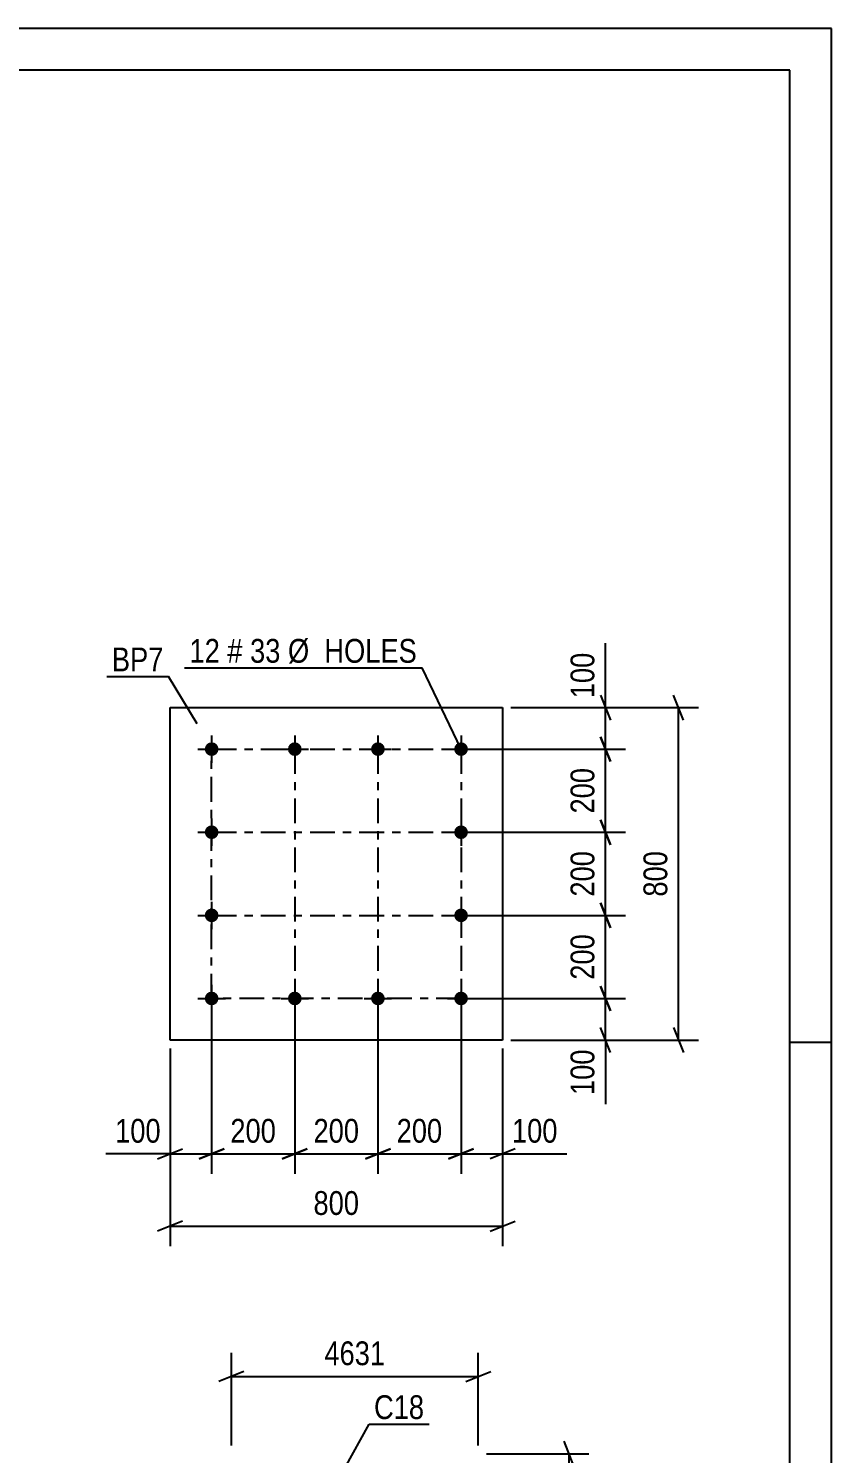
# Model space of a CAD drawing. Header units: millimetres. Extents: x 0 to 594, y 0 to 420.
# Drawn here: x 497.4 to 594, y 248.5 to 420 of the extents above; entities that cross this region are included whole.
import ezdxf

# ---------------------------------------------------------------- set-up
doc = ezdxf.new("R2010")
doc.units = ezdxf.units.MM
doc.linetypes.add('DXK_LINE_DOT3', pattern=[5.9187, 2.979, -0.9799, 0.9799, -0.9799])
doc.styles.add('Arial Narrow', font='ARIALN.TTF', dxfattribs={"height": 0.2})

# ---------------------------------------------------------------- blocks, each defined once
blk = doc.blocks.new('Unknown-708392165-1134')
at = {"color": 5, "linetype": 'Continuous'}
for p, q in [((594, 420), (0, 420)), ((594, 0), (594, 420)), ((589, 415), (5, 415)), ((589, 5), (589, 415)), ((594, 298), (589, 298))]:
    blk.add_line(p, q, dxfattribs=at)
blk = doc.blocks.new('Bolt-708392165-2850 - 2816')
at = {"linetype": 'Continuous'}
for points in [[(519.45, 334.12, -1), (519.45, 332.47, -1)], [(529.45, 334.12, -1), (529.45, 332.47, -1)], [(539.45, 334.12, -1), (539.45, 332.47, -1)], [(549.45, 334.12, -1), (549.45, 332.47, -1)], [(519.45, 324.12, -1), (519.45, 322.47, -1)], [(549.45, 324.12, -1), (549.45, 322.47, -1)], [(519.45, 314.12, -1), (519.45, 312.47, -1)], [(549.45, 314.12, -1), (549.45, 312.47, -1)], [(519.45, 304.12, -1), (519.45, 302.47, -1)], [(529.45, 304.12, -1), (529.45, 302.47, -1)], [(539.45, 304.12, -1), (539.45, 302.47, -1)], [(549.45, 304.12, -1), (549.45, 302.47, -1)]]:
    blk.add_hatch(color=1, dxfattribs=at).paths.add_polyline_path(points)
at = {"color": 1, "linetype": 'Continuous'}
for p, q in [((519.45, 334.94), (519.45, 331.64)), ((529.45, 334.94), (529.45, 331.64)), ((539.45, 334.94), (539.45, 331.64)), ((549.45, 334.94), (549.45, 331.64)), ((517.8, 333.29), (521.1, 333.29)), ((527.8, 333.29), (531.1, 333.29)), ((537.8, 333.29), (541.1, 333.29)), ((547.8, 333.29), (551.1, 333.29)), ((519.45, 324.94), (519.45, 321.64)), ((549.45, 324.94), (549.45, 321.64)), ((517.8, 323.29), (521.1, 323.29)), ((547.8, 323.29), (551.1, 323.29)), ((519.45, 314.94), (519.45, 311.64)), ((549.45, 314.94), (549.45, 311.64)), ((517.8, 313.29), (521.1, 313.29)), ((547.8, 313.29), (551.1, 313.29)), ((519.45, 304.94), (519.45, 301.64)), ((529.45, 304.94), (529.45, 301.64)), ((539.45, 304.94), (539.45, 301.64)), ((549.45, 304.94), (549.45, 301.64)), ((517.8, 303.29), (521.1, 303.29)), ((527.8, 303.29), (531.1, 303.29)), ((537.8, 303.29), (541.1, 303.29)), ((547.8, 303.29), (551.1, 303.29))]:
    blk.add_line(p, q, dxfattribs=at)
blk = doc.blocks.new('Part-708392165-2855 - 2816')
at = {"color": 2, "linetype": 'Continuous'}
for p, q in [((514.45, 298.29), (514.45, 338.29)), ((514.45, 338.29), (554.45, 338.29)), ((554.45, 338.29), (554.45, 298.29)), ((554.45, 298.29), (514.45, 298.29))]:
    blk.add_line(p, q, dxfattribs=at)
blk = doc.blocks.new('Rectangle-708392165-2960 - 2816')
at = {"color": 1, "linetype": 'DXK_LINE_DOT3'}
blk.add_lwpolyline([(519.45, 333.29), (549.45, 333.29), (549.45, 303.29), (519.45, 303.29), (519.45, 333.29)], close=True, dxfattribs=at)
blk = doc.blocks.new('Line-708392165-2932 - 2816')
at = {"color": 1, "linetype": 'DXK_LINE_DOT3'}
blk.add_line((529.45, 333.29), (529.45, 303.29), dxfattribs=at)
blk = doc.blocks.new('Line-708392165-2939 - 2816')
at = {"color": 1, "linetype": 'DXK_LINE_DOT3'}
blk.add_line((539.45, 333.29), (539.45, 303.29), dxfattribs=at)
blk = doc.blocks.new('Line-708392165-2946 - 2816')
at = {"color": 1, "linetype": 'DXK_LINE_DOT3'}
blk.add_line((519.45, 323.29), (549.45, 323.29), dxfattribs=at)
blk = doc.blocks.new('Line-708392165-2953 - 2816')
at = {"color": 1, "linetype": 'DXK_LINE_DOT3'}
blk.add_line((519.45, 313.29), (549.45, 313.29), dxfattribs=at)
blk = doc.blocks.new('StraightDimension-708392165-3097 - 3086')
at = {"color": 7, "linetype": 'Continuous'}
for p, q in [((563.03, 247.01), (561.83, 250.01)), ((552.51, 248.51), (564.83, 248.51)), ((562.43, 223.51), (562.43, 248.51)), ((561.83, 225.01), (563.03, 222.01)), ((542.92, 223.51), (564.83, 223.51))]:
    blk.add_line(p, q, dxfattribs=at)
at = {"color": 0}
blk.add_wipeout([(561.68, 239.35), (557.48, 239.35), (557.48, 232.67), (561.68, 232.67)], dxfattribs=at)
at = {"color": 3, "style": 'Arial Narrow'}
blk.add_text('500', height=2.863, rotation=90.0002, dxfattribs=at).set_placement((561.08, 233.27))
blk = doc.blocks.new('StraightDimension-708392165-3118 - 3086')
at = {"color": 7, "linetype": 'Continuous'}
for p, q in [((521.82, 249.51), (521.82, 260.67)), ((551.51, 249.51), (551.51, 260.67)), ((523.32, 258.42), (520.32, 257.22)), ((521.82, 257.82), (551.51, 257.82)), ((550.01, 257.22), (553.01, 258.42))]:
    blk.add_line(p, q, dxfattribs=at)
at = {"color": 0}
blk.add_wipeout([(540.92, 258.57), (540.92, 262.77), (532.41, 262.77), (532.41, 258.57)], dxfattribs=at)
at = {"color": 3, "style": 'Arial Narrow'}
blk.add_text('4631', height=2.863, dxfattribs=at).set_placement((533.01, 259.17))
blk = doc.blocks.new('StraightDimension-708392165-4239 - 2816')
at = {"color": 7, "linetype": 'Continuous'}
for p, q in [((529.45, 302.29), (529.45, 282.19)), ((539.45, 302.29), (539.45, 282.19)), ((527.95, 283.99), (530.95, 285.19)), ((540.95, 285.19), (537.95, 283.99)), ((529.45, 284.59), (539.45, 284.59))]:
    blk.add_line(p, q, dxfattribs=at)
at = {"color": 0}
blk.add_wipeout([(537.79, 285.34), (537.79, 289.54), (531.1, 289.54), (531.1, 285.34)], dxfattribs=at)
at = {"color": 3, "style": 'Arial Narrow'}
blk.add_text('200', height=2.863, dxfattribs=at).set_placement((531.7, 285.94))
blk = doc.blocks.new('StraightDimension-708392165-4237 - 2816')
at = {"color": 7, "linetype": 'Continuous'}
for p, q in [((519.45, 302.29), (519.45, 282.19)), ((529.45, 302.29), (529.45, 282.19)), ((517.95, 283.99), (520.95, 285.19)), ((530.95, 285.19), (527.95, 283.99)), ((519.45, 284.59), (529.45, 284.59))]:
    blk.add_line(p, q, dxfattribs=at)
at = {"color": 0}
blk.add_wipeout([(527.79, 285.34), (527.79, 289.54), (521.1, 289.54), (521.1, 285.34)], dxfattribs=at)
at = {"color": 3, "style": 'Arial Narrow'}
blk.add_text('200', height=2.863, dxfattribs=at).set_placement((521.7, 285.94))
blk = doc.blocks.new('StraightDimension-708392165-2857 - 2816')
at = {"color": 7, "linetype": 'Continuous'}
for p, q in [((514.45, 297.29), (514.45, 273.5)), ((554.45, 297.29), (554.45, 273.5)), ((515.95, 276.5), (512.95, 275.3)), ((552.95, 275.3), (555.95, 276.5)), ((514.45, 275.9), (554.45, 275.9))]:
    blk.add_line(p, q, dxfattribs=at)
at = {"color": 0}
blk.add_wipeout([(537.79, 276.65), (537.79, 280.85), (531.1, 280.85), (531.1, 276.65)], dxfattribs=at)
at = {"color": 3, "style": 'Arial Narrow'}
blk.add_text('800', height=2.863, dxfattribs=at).set_placement((531.7, 277.25))
blk = doc.blocks.new('StraightDimension-708392165-2874 - 2816')
at = {"color": 7, "linetype": 'Continuous'}
for p, q in [((519.45, 302.29), (519.45, 282.19)), ((514.45, 297.29), (514.45, 282.19)), ((512.95, 283.99), (515.95, 285.19)), ((520.95, 285.19), (517.95, 283.99)), ((514.45, 284.59), (519.45, 284.59))]:
    blk.add_line(p, q, dxfattribs=at)
at = {"color": 0}
blk.add_wipeout([(513.92, 285.34), (513.92, 289.54), (507.24, 289.54), (507.24, 285.34)], dxfattribs=at)
at = {"color": 7, "linetype": 'Continuous'}
blk.add_line((514.45, 284.59), (506.71, 284.59), dxfattribs=at)
blk.add_line((514.45, 284.59), (506.71, 284.59), dxfattribs=at)
at = {"color": 3, "style": 'Arial Narrow'}
blk.add_text('100', height=2.863, dxfattribs=at).set_placement((507.84, 285.94))
blk = doc.blocks.new('StraightDimension-708392165-2884 - 2816')
at = {"color": 7, "linetype": 'Continuous'}
for p, q in [((549.45, 302.29), (549.45, 282.19)), ((554.45, 297.29), (554.45, 282.19)), ((547.95, 283.99), (550.95, 285.19)), ((555.95, 285.19), (552.95, 283.99)), ((549.45, 284.59), (554.45, 284.59))]:
    blk.add_line(p, q, dxfattribs=at)
at = {"color": 0}
blk.add_wipeout([(561.66, 285.34), (561.66, 289.54), (554.97, 289.54), (554.97, 285.34)], dxfattribs=at)
at = {"color": 7, "linetype": 'Continuous'}
blk.add_line((554.45, 284.59), (562.18, 284.59), dxfattribs=at)
blk.add_line((554.45, 284.59), (562.18, 284.59), dxfattribs=at)
at = {"color": 3, "style": 'Arial Narrow'}
blk.add_text('100', height=2.863, dxfattribs=at).set_placement((555.57, 285.94))
blk = doc.blocks.new('StraightDimension-708392165-2895 - 2816')
at = {"color": 7, "linetype": 'Continuous'}
for p, q in [((576.2, 336.79), (575, 339.79)), ((555.45, 338.29), (578, 338.29)), ((575.6, 298.29), (575.6, 338.29)), ((575, 299.79), (576.2, 296.79)), ((555.45, 298.29), (578, 298.29))]:
    blk.add_line(p, q, dxfattribs=at)
at = {"color": 0}
blk.add_wipeout([(574.85, 321.63), (570.65, 321.63), (570.65, 314.95), (574.85, 314.95)], dxfattribs=at)
at = {"color": 3, "style": 'Arial Narrow'}
blk.add_text('800', height=2.863, rotation=90.0002, dxfattribs=at).set_placement((574.25, 315.55))
blk = doc.blocks.new('StraightDimension-708392165-4265 - 2816')
at = {"color": 7, "linetype": 'Continuous'}
for p, q in [((566.23, 334.79), (567.43, 331.79)), ((550.45, 333.29), (569.23, 333.29)), ((566.83, 323.29), (566.83, 333.29)), ((567.43, 321.79), (566.23, 324.79)), ((550.45, 323.29), (569.23, 323.29))]:
    blk.add_line(p, q, dxfattribs=at)
at = {"color": 0}
blk.add_wipeout([(566.08, 331.63), (561.88, 331.63), (561.88, 324.95), (566.08, 324.95)], dxfattribs=at)
at = {"color": 3, "style": 'Arial Narrow'}
blk.add_text('200', height=2.863, rotation=90.0002, dxfattribs=at).set_placement((565.48, 325.55))
blk = doc.blocks.new('StraightDimension-708392165-2912 - 2816')
at = {"color": 7, "linetype": 'Continuous'}
for p, q in [((566.23, 339.79), (567.43, 336.79)), ((555.45, 338.29), (569.23, 338.29)), ((566.83, 333.29), (566.83, 338.29)), ((567.43, 331.79), (566.23, 334.79)), ((550.45, 333.29), (569.23, 333.29))]:
    blk.add_line(p, q, dxfattribs=at)
at = {"color": 0}
blk.add_wipeout([(566.08, 345.5), (561.88, 345.5), (561.88, 338.82), (566.08, 338.82)], dxfattribs=at)
at = {"color": 7, "linetype": 'Continuous'}
blk.add_line((566.83, 338.29), (566.83, 346.03), dxfattribs=at)
blk.add_line((566.83, 338.29), (566.83, 346.03), dxfattribs=at)
at = {"color": 3, "style": 'Arial Narrow'}
blk.add_text('100', height=2.863, rotation=90.0002, dxfattribs=at).set_placement((565.48, 339.42))
blk = doc.blocks.new('StraightDimension-708392165-4263 - 2816')
at = {"color": 7, "linetype": 'Continuous'}
for p, q in [((566.23, 324.79), (567.43, 321.79)), ((550.45, 323.29), (569.23, 323.29)), ((566.83, 313.29), (566.83, 323.29)), ((567.43, 311.79), (566.23, 314.79)), ((550.45, 313.29), (569.23, 313.29))]:
    blk.add_line(p, q, dxfattribs=at)
at = {"color": 0}
blk.add_wipeout([(566.08, 321.63), (561.88, 321.63), (561.88, 314.95), (566.08, 314.95)], dxfattribs=at)
at = {"color": 3, "style": 'Arial Narrow'}
blk.add_text('200', height=2.863, rotation=90.0002, dxfattribs=at).set_placement((565.48, 315.55))
blk = doc.blocks.new('StraightDimension-708392165-2922 - 2816')
at = {"color": 7, "linetype": 'Continuous'}
for p, q in [((566.23, 304.79), (567.43, 301.79)), ((550.45, 303.29), (569.23, 303.29)), ((566.83, 298.29), (566.83, 303.29)), ((567.43, 296.79), (566.23, 299.79)), ((555.45, 298.29), (569.23, 298.29))]:
    blk.add_line(p, q, dxfattribs=at)
at = {"color": 0}
blk.add_wipeout([(566.08, 297.77), (561.88, 297.77), (561.88, 291.08), (566.08, 291.08)], dxfattribs=at)
at = {"color": 7, "linetype": 'Continuous'}
blk.add_line((566.83, 298.29), (566.83, 290.56), dxfattribs=at)
blk.add_line((566.83, 298.29), (566.83, 290.56), dxfattribs=at)
at = {"color": 3, "style": 'Arial Narrow'}
blk.add_text('100', height=2.863, rotation=90.0002, dxfattribs=at).set_placement((565.48, 291.68))
blk = doc.blocks.new('StraightDimension-708392165-4241 - 2816')
at = {"color": 7, "linetype": 'Continuous'}
for p, q in [((539.45, 302.29), (539.45, 282.19)), ((549.45, 302.29), (549.45, 282.19)), ((537.95, 283.99), (540.95, 285.19)), ((550.95, 285.19), (547.95, 283.99)), ((539.45, 284.59), (549.45, 284.59))]:
    blk.add_line(p, q, dxfattribs=at)
at = {"color": 0}
blk.add_wipeout([(547.79, 285.34), (547.79, 289.54), (541.1, 289.54), (541.1, 285.34)], dxfattribs=at)
at = {"color": 3, "style": 'Arial Narrow'}
blk.add_text('200', height=2.863, dxfattribs=at).set_placement((541.7, 285.94))
blk = doc.blocks.new('StraightDimension-708392165-4261 - 2816')
at = {"color": 7, "linetype": 'Continuous'}
for p, q in [((566.23, 314.79), (567.43, 311.79)), ((550.45, 313.29), (569.23, 313.29)), ((566.83, 303.29), (566.83, 313.29)), ((567.43, 301.79), (566.23, 304.79)), ((550.45, 303.29), (569.23, 303.29))]:
    blk.add_line(p, q, dxfattribs=at)
at = {"color": 0}
blk.add_wipeout([(566.08, 311.63), (561.88, 311.63), (561.88, 304.95), (566.08, 304.95)], dxfattribs=at)
at = {"color": 3, "style": 'Arial Narrow'}
blk.add_text('200', height=2.863, rotation=90.0002, dxfattribs=at).set_placement((565.48, 305.55))
blk = doc.blocks.new('Mark-708392165-3090 - 3086')
at = {"color": 0}
blk.add_wipeout([(545.01, 252.69), (545.01, 255.69), (538.98, 255.69), (538.98, 252.69)], dxfattribs=at)
blk.add_wipeout([(545.01, 252.69), (545.01, 255.69), (538.98, 255.69), (538.98, 252.69)], dxfattribs=at)
at = {"color": 30, "linetype": 'Continuous'}
for p, q in [((535.47, 246.8), (538.38, 252.09)), ((538.38, 252.09), (545.61, 252.09))]:
    blk.add_line(p, q, dxfattribs=at)
at = {"color": 3, "style": 'Arial Narrow'}
blk.add_text('C18', height=2.863, dxfattribs=at).set_placement((538.98, 252.69))
blk = doc.blocks.new('Mark-708392165-2846 - 2816')
at = {"color": 0}
for points in [[(520.44, 343.69), (520.44, 346.69), (516.79, 346.69), (516.79, 343.69)], [(523.17, 343.69), (523.17, 346.69), (521.34, 346.69), (521.34, 343.69)], [(527.73, 343.69), (527.73, 346.69), (524.07, 346.69), (524.07, 343.69)], [(544.15, 343.69), (544.15, 346.69), (528.63, 346.69), (528.63, 343.69)]]:
    blk.add_wipeout(points, dxfattribs=at)
for points in [[(520.44, 343.69), (520.44, 346.69), (516.79, 346.69), (516.79, 343.69)], [(523.17, 343.69), (523.17, 346.69), (521.34, 346.69), (521.34, 343.69)], [(527.73, 343.69), (527.73, 346.69), (524.07, 346.69), (524.07, 343.69)], [(544.15, 343.69), (544.15, 346.69), (528.63, 346.69), (528.63, 343.69)]]:
    blk.add_wipeout(points, dxfattribs=at)
at = {"color": 7, "linetype": 'Continuous'}
for p in [(516.19, 343.09), (549.45, 333.29)]:
    blk.add_line(p, (544.75, 343.09), dxfattribs=at)
at = {"color": 3, "style": 'Arial Narrow'}
for s, height, p in [('12', 2.863, (516.79, 343.69)), ('#', 2.86, (521.34, 343.69)), ('33', 2.863, (524.07, 343.69)), ('Ø  HOLES', 2.863, (528.63, 343.69))]:
    blk.add_text(s, height=height, dxfattribs=at).set_placement(p)
blk = doc.blocks.new('Mark-708392165-2851 - 2816')
at = {"color": 0}
blk.add_wipeout([(513.66, 342.65), (513.66, 345.65), (507.45, 345.65), (507.45, 342.65)], dxfattribs=at)
blk.add_wipeout([(513.66, 342.65), (513.66, 345.65), (507.45, 345.65), (507.45, 342.65)], dxfattribs=at)
at = {"color": 30, "linetype": 'Continuous'}
for p in [(506.85, 342.05), (517.71, 336.33)]:
    blk.add_line(p, (514.26, 342.05), dxfattribs=at)
at = {"color": 3, "style": 'Arial Narrow'}
blk.add_text('BP7', height=2.863, dxfattribs=at).set_placement((507.45, 342.65))

msp = doc.modelspace()

# ---------------------------------------------------------------- block references
for name in ['Unknown-708392165-1134', 'Part-708392165-2855 - 2816', 'Bolt-708392165-2850 - 2816', 'Rectangle-708392165-2960 - 2816', 'Line-708392165-2932 - 2816', 'Line-708392165-2939 - 2816', 'Line-708392165-2946 - 2816', 'Line-708392165-2953 - 2816']:
    msp.add_blockref(name, (0, 0))

# ---------------------------------------------------------------- next in the draw order: block references
for name in ['Mark-708392165-2846 - 2816', 'StraightDimension-708392165-4239 - 2816', 'StraightDimension-708392165-3097 - 3086']:
    msp.add_blockref(name, (0, 0))

# ---------------------------------------------------------------- next in the draw order: block references
for name in ['Mark-708392165-2851 - 2816', 'StraightDimension-708392165-4237 - 2816', 'StraightDimension-708392165-3118 - 3086']:
    msp.add_blockref(name, (0, 0))

# ---------------------------------------------------------------- next in the draw order: block references
for name in ['StraightDimension-708392165-2857 - 2816', 'Mark-708392165-3090 - 3086']:
    msp.add_blockref(name, (0, 0))

# ---------------------------------------------------------------- next in the draw order: block references
for name in ['StraightDimension-708392165-2874 - 2816', 'StraightDimension-708392165-2884 - 2816']:
    msp.add_blockref(name, (0, 0))

# ---------------------------------------------------------------- next in the draw order: block references
msp.add_blockref('StraightDimension-708392165-2895 - 2816', (0, 0))

# ---------------------------------------------------------------- next in the draw order: block references
for name in ['StraightDimension-708392165-4265 - 2816', 'StraightDimension-708392165-2922 - 2816']:
    msp.add_blockref(name, (0, 0))

# ---------------------------------------------------------------- next in the draw order: block references
for name in ['StraightDimension-708392165-2912 - 2816', 'StraightDimension-708392165-4263 - 2816', 'StraightDimension-708392165-4241 - 2816']:
    msp.add_blockref(name, (0, 0))

# ---------------------------------------------------------------- next in the draw order: block references
msp.add_blockref('StraightDimension-708392165-4261 - 2816', (0, 0))

doc.saveas('drawing.dxf')
